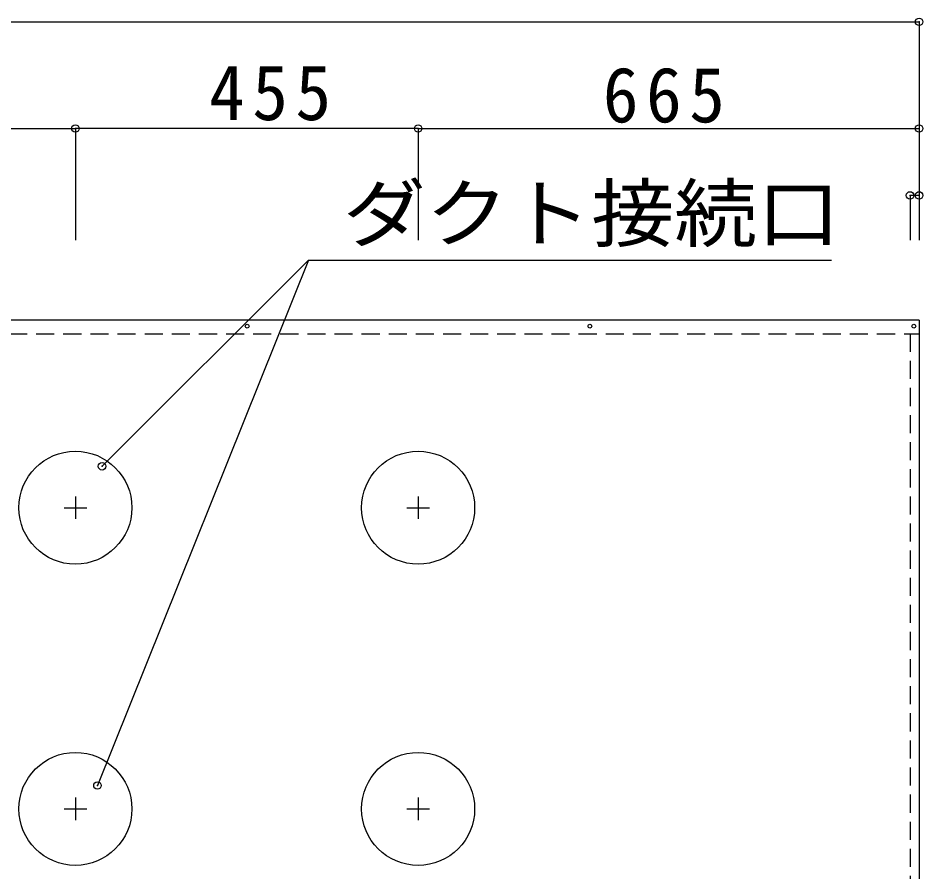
# Model space of a CAD drawing. Units: millimetres at full size, sheet at 1:20; details may follow other scales. Extents: x -3835 to 3448, y -4321 to 4350.
# Drawn here: x 905 to 2106, y -525 to 608 of the extents above; entities that cross this region are included whole.
import ezdxf
from ezdxf.enums import TextEntityAlignment as Align

# ---------------------------------------------------------------- set-up
doc = ezdxf.new("R2010")
doc.units = ezdxf.units.MM
doc.header["$LTSCALE"] = 20
doc.header["$PDMODE"] = 32
doc.header["$PDSIZE"] = 10
doc.linetypes.add('CHAIN1', pattern=[8, 5, -1, 1, -1])
doc.linetypes.add('DASHED1', pattern=[1.8, 1.2, -0.6])
doc.layers.add('0-0', color=7, linetype='Continuous')
doc.styles.add('ＭＳ ゴシック', font='')
doc.styles.get('ＭＳ ゴシック').set_extended_font_data('MS Gothic')

msp = doc.modelspace()

# ---------------------------------------------------------------- linework, layer by layer
at = {"layer": '0-0'}
for p, q in [((281.01, 603.43), (2101.01, 603.43)), ((2101.01, 603.43), (2101.01, 313.32)), ((281.01, 461.78), (981.01, 461.78)), ((1436.01, 461.78), (981.01, 461.78)), ((981.01, 461.78), (981.01, 313.32)), ((981.01, 461.78), (981.01, 313.32)), ((1436.01, 461.78), (1436.01, 313.32)), ((1436.01, 461.78), (2101.01, 461.78)), ((1436.01, 461.78), (1436.01, 313.32)), ((2101.01, 461.78), (2101.01, 313.32)), ((2101.01, 461.78), (2101.01, 313.32)), ((2101.01, 461.78), (2101.01, 313.32)), ((2101.01, 372.9), (2089.01, 372.9)), ((2089.01, 372.9), (2089.01, 313.32)), ((2101.01, 372.9), (2101.01, 313.32)), ((1290.36, 287.19), (1010.3, -410.6)), ((1016.46, 13.29), (1290.36, 287.19)), ((1290.36, 287.19), (1984.68, 287.19)), ((2101.01, 207.27), (281.01, 207.27)), ((2101.01, 207.27), (2101.01, 189.27)), ((2101.01, 189.27), (2101.01, -700.73))]:
    msp.add_line(p, q, dxfattribs=at)
at = {"layer": '0-0', "linetype": 'DASHED1'}
for p, q in [((281.01, 189.27), (2101.01, 189.27)), ((2089.01, 189.27), (2089.01, -682.73))]:
    msp.add_line(p, q, dxfattribs=at)
at = {"layer": '0-0', "linetype": 'CHAIN1'}
for p, q in [((981.01, -26.73), (981.01, -56.73)), ((1436.01, -26.73), (1436.01, -56.73)), ((966.01, -41.73), (996.01, -41.73)), ((1421.01, -41.73), (1451.01, -41.73)), ((981.01, -426.73), (981.01, -456.73)), ((1436.01, -426.73), (1436.01, -456.73)), ((966.01, -441.73), (996.01, -441.73)), ((1421.01, -441.73), (1451.01, -441.73))]:
    msp.add_line(p, q, dxfattribs=at)
at = {"layer": '0-0'}
for centre, radius in [((1209.01, 199.27), 2.5), ((1664.01, 199.27), 2.5), ((2094.01, 199.27), 2.5), ((981.01, -41.73), 75), ((1436.01, -41.73), 75), ((981.01, -441.73), 75), ((1436.01, -441.73), 75)]:
    msp.add_circle(centre, radius, dxfattribs=at)
for p in [(2101.01, 603.43), (981.01, 461.78), (1436.01, 461.78), (2101.01, 461.78), (2089.01, 372.9), (2101.01, 372.9), (1016.46, 13.29), (1010.3, -410.6)]:
    msp.add_point(p, dxfattribs=at)

# ---------------------------------------------------------------- texts
at = {"layer": '0-0', "style": 'ＭＳ ゴシック', "width": 1.1}
msp.add_text('ダクト接続口', height=73.31, dxfattribs=at).set_placement((1335.97, 290.37), align=Align.BOTTOM_LEFT)
at = {"layer": '0-0', "char_height": 73.31, "attachment_point": 7, "style": 'ＭＳ ゴシック'}
for s, insert in [('\\T1.21;\\W0.95;455', (1158.51, 471.78)), ('\\T1.21;\\W0.95;665', (1681.12, 468.78))]:
    msp.add_mtext(s, dxfattribs=dict(at, insert=insert))

doc.saveas('drawing.dxf')
